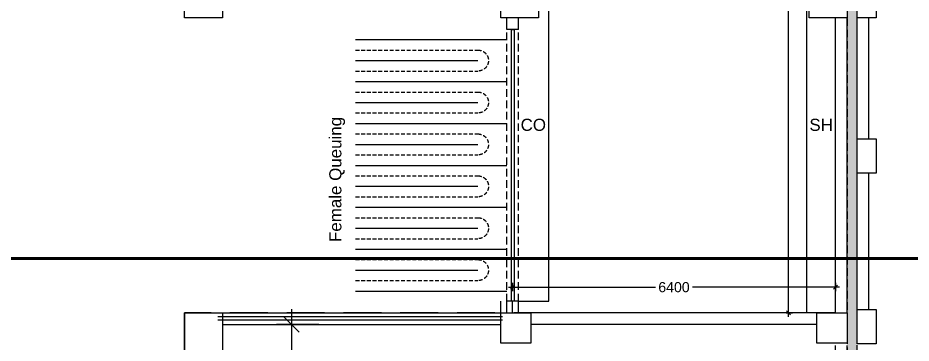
# Model space of a CAD drawing. Extents: x 6345096 to 6738923, y -6490958 to -6305885.
# Drawn here: x 6590415 to 6608120, y -6433404 to -6426959 of the extents above; entities that cross this region are included whole.
import ezdxf
from ezdxf.enums import TextEntityAlignment as Align

# ---------------------------------------------------------------- set-up
doc = ezdxf.new("R2010")
doc.units = 0
doc.header["$LTSCALE"] = 600
doc.header["$MEASUREMENT"] = 0
doc.header["$PDMODE"] = 35
for name, pattern in [('DASHED', [0.75, 0.5, -0.25]), ('HIDDEN', [0.375, 0.25, -0.125]), ('HIDDEN2', [0.1875, 0.125, -0.0625])]:
    doc.linetypes.add(name, pattern=pattern)
doc.layers.get('0').update_dxf_attribs({"linetype": 'CONTINUOUS'})
doc.layers.get('Defpoints').update_dxf_attribs({"linetype": 'CONTINUOUS'})
for name, color, linetype in [('Counter', 7, 'CONTINUOUS'), ('DIMEN', 5, 'CONTINUOUS'), ('Duct', 8, 'CONTINUOUS'), ('Exp.Joint', 104, 'CONTINUOUS'), ('FURN', 32, 'CONTINUOUS'), ('furniture', 33, 'CONTINUOUS'), ('HS', 251, 'CONTINUOUS'), ('LA-column', 3, 'CONTINUOUS'), ('Railing', 21, 'CONTINUOUS'), ('Sections', 10, 'CONTINUOUS'), ('Shleves', 7, 'CONTINUOUS'), ('Walls', 7, 'CONTINUOUS'), ('WIN', 151, 'CONTINUOUS'), ('Working Dim', 5, 'CONTINUOUS')]:
    doc.layers.add(name, color=color, linetype=linetype)
doc.styles.add('ari', font='arial.ttf')
doc.styles.add('ARIAL', font='arial.ttf')
doc.styles.get("Standard").update_dxf_attribs({"font": 'romans.shx'})
doc.linetypes.add('FENCELINE1', pattern='A,0.25,-0.1,[133,ltypeshp.shx,S=0.1,R=0,X=-0.1,Y=0],-0.1,1', length=1.45)
doc.dimstyles.new('int. dim', dxfattribs={"dimtxt": 200, "dimasz": 80, "dimexe": 80, "dimexo": 0, "dimgap": 70, "dimtad": 0, "dimdec": 0, "dimzin": 12, "dimdsep": 46, "dimtxsty": 'ari', "dimblk": 'OBLIQUE', "dimcen": 2, "dimdle": 80, "dimclrd": 256, "dimclre": 256, "dimclrt": 6, "dimadec": 0, "dimazin": 0, "dimtfac": 1, "dimtdec": 0, "dimtix": 1, "dimtmove": 2, "dimatfit": 3, "dimfxl": 1, "dimtolj": 1, "dimtzin": 0, "dimlwd": -1, "dimlwe": -1, "dimarcsym": 0})
doc.dimstyles.new('STANDARD$0', dxfattribs={"dimscale": 0, "dimtxt": 150, "dimasz": 125, "dimexe": 0.75, "dimexo": 1, "dimgap": 25, "dimtad": 1, "dimdec": 0, "dimdsep": 46, "dimtxsty": 'Standard', "dimblk1": 'DOT', "dimblk2": 'DOT', "dimsah": 1, "dimcen": 2.5, "dimclrd": 1, "dimclre": 1, "dimclrt": 3, "dimadec": 0, "dimazin": 0, "dimtfac": 1, "dimtdec": 0, "dimtmove": 0, "dimatfit": 3, "dimldrblk": 'DOT', "dimfxl": 1, "dimtolj": 1, "dimtzin": 0, "dimarcsym": 0})

# ---------------------------------------------------------------- blocks, each defined once
blk = doc.blocks.new('_Oblique')
at = {"color": 0, "linetype": 'ByBlock', "lineweight": -2}
blk.add_line((-0.5, -0.5), (0.5, 0.5), dxfattribs=at)
blk = doc.blocks.new('*D1190')
at = {"layer": 'Defpoints', "color": 0, "transparency": 16777216}
for p in [(6595839.263295476, -6433033.86828221), (6596380.416811123, -6433033.86828221, 23.96812569943722), (6596380.407108689, -6440718.816254204, 10.18907017673033)]:
    blk.add_point(p, dxfattribs=at)
at = {"layer": 'DIMEN', "color": 8, "transparency": 16777216}
for p, q in [((6595839.263295476, -6432733.86828221), (6595839.263295476, -6435943.725624278)), ((6596380.416811123, -6433033.86828221), (6595539.263295476, -6433033.86828221)), ((6595839.263295476, -6441018.816254204), (6595839.263295476, -6437808.958912136)), ((6596380.407108689, -6440718.816254204), (6595539.263295476, -6440718.816254204))]:
    blk.add_line(p, q, dxfattribs=at)
at = {"layer": 'DIMEN', "color": 8, "transparency": 16777216, "xscale": 300, "yscale": 300, "zscale": 300}
for p, rotation in [((6595839.263295476, -6433033.86828221), 90), ((6595839.263295476, -6440718.816254204), 270)]:
    blk.add_blockref('_Oblique', p, dxfattribs=dict(at, rotation=rotation))
at = {"layer": 'DIMEN', "color": 7, "transparency": 16777216, "insert": (6595839.263295478, -6436876.342268205), "char_height": 500, "attachment_point": 5, "rotation": 90, "style": 'ari'}
blk.add_mtext('\\A1;7.68m', dxfattribs=at)
blk = doc.blocks.new('*D1786')
at = {"layer": 'Defpoints', "color": 0, "transparency": 16777216}
for p in [(6600219.283838785, -6432210.888597718), (6606619.514948502, -6432210.896678164), (6606619.514948502, -6432295.83192281)]:
    blk.add_point(p, dxfattribs=at)
at = {"layer": 'Working Dim', "transparency": 16777216}
for p, q in [((6600139.283838785, -6432295.83192281), (6603050.559011652, -6432295.83192281)), ((6600219.283838785, -6432210.888597718), (6600219.283838785, -6432375.83192281)), ((6606699.514948502, -6432295.83192281), (6603788.239775636, -6432295.83192281)), ((6606619.514948502, -6432210.896678164), (6606619.514948502, -6432375.83192281))]:
    blk.add_line(p, q, dxfattribs=at)
at = {"layer": 'Working Dim', "transparency": 16777216, "xscale": 80, "yscale": 80, "zscale": 80, "rotation": 180}
blk.add_blockref('_Oblique', (6600219.283838785, -6432295.83192281), dxfattribs=at)
at = {"layer": 'Working Dim', "transparency": 16777216, "xscale": 80, "yscale": 80, "zscale": 80}
blk.add_blockref('_Oblique', (6606619.514948502, -6432295.83192281), dxfattribs=at)
at = {"layer": 'Working Dim', "color": 6, "transparency": 16777216, "insert": (6603419.399393644, -6432295.83192281), "char_height": 200, "attachment_point": 5, "style": 'ari'}
blk.add_mtext('\\A1;6400', dxfattribs=at)
blk = doc.blocks.new('*D2045')
at = {"layer": 'Defpoints', "color": 0, "transparency": 16777216}
for p in [(6606019.324834096, -6419273.738595529), (6605641.900815592, -6432803.847720953, 5.322045431205879), (6605690.963777621, -6432803.847720953)]:
    blk.add_point(p, dxfattribs=at)
at = {"layer": 'Working Dim', "transparency": 16777216}
for p, q in [((6605690.963777621, -6419193.738595529), (6605690.963777621, -6425602.217442008)), ((6606019.324834096, -6419273.738595529), (6605610.963777621, -6419273.738595529)), ((6605690.963777621, -6432883.847720953), (6605690.963777621, -6426475.368874477)), ((6605641.900815592, -6432803.847720953), (6605770.963777621, -6432803.847720953))]:
    blk.add_line(p, q, dxfattribs=at)
at = {"layer": 'Working Dim', "transparency": 16777216, "xscale": 80, "yscale": 80, "zscale": 80}
for p, rotation in [((6605690.963777621, -6419273.738595529), 90), ((6605690.963777621, -6432803.847720953), 270)]:
    blk.add_blockref('_Oblique', p, dxfattribs=dict(at, rotation=rotation))
at = {"layer": 'Working Dim', "color": 6, "transparency": 16777216, "insert": (6605690.963777621, -6426038.793158241), "char_height": 200, "attachment_point": 5, "rotation": 90, "style": 'ari'}
blk.add_mtext('\\A1;13530', dxfattribs=at)
blk = doc.blocks.new('A$C3CEA6530')
at = {"layer": 'Duct', "color": 8, "linetype": 'HIDDEN2'}
for p, q in [((3000.296350488439, 622.7953468365595, -28.2571569353168), (577.5405335882679, 622.7953468365595, -28.2571569353168)), ((3000.296350488439, 207.5984489442781, -28.2571569353168), (577.5405335882679, 207.5984489433467, -28.2571569353168))]:
    blk.add_line(p, q, dxfattribs=at)
blk.add_arc((574.4394759414718, 415.1968978904188, -28.2571569353168), 207.6216090962803, 89.14419253906632, 270.8558074609337, dxfattribs=at)
at = {"layer": 'furniture', "color": 201, "linetype": 'FENCELINE1', "ltscale": 0.75}
for p, q in [((3000.295862810686, 830.3937957845628), (0, 830.3937957836315)), ((3000.296350488439, 415.1968978922814, -31.35821485652956), (577.5405335882679, 415.1968978913501, -31.35821485652956)), ((3000.295862810686, 0), (0, 9.313225746154785e-10))]:
    blk.add_line(p, q, dxfattribs=at)
blk = doc.blocks.new('A$C2CD672AE')
at = {"layer": 'Railing', "color": 8, "linetype": 'HIDDEN'}
for points in [[(69700.30878504086, 23538.09820032399), (64060.27125148848, 23538.10570835695)], [(69700.30900324602, 23472.01417121105), (64060.27145917248, 23472.021679244)]]:
    blk.add_lwpolyline(points, dxfattribs=at)
at = {"layer": 'Walls', "color": 8, "linetype": 'HIDDEN'}
for p, q in [((76300.14877499081, 23620.03216602933), (76300.14792185184, 29465.12130418699)), ((76530.14877498709, 23620.04838437494), (76530.14792183787, 29465.21417613048)), ((76730.14877330698, 27065.11663072743), (76730.14877330698, 29465.17077821121)), ((76960.14877330698, 27065.11663072743), (76960.14877330698, 29465.14332104754)), ((76730.14877330698, 23685.09910068009), (76730.14877330698, 26385.08030047733)), ((76960.14877330698, 23685.09910068009), (76960.14877330698, 26385.08030047733)), ((76300.14877330419, 16075.02747225855), (76300.14880134165, 23020.0483843768)), ((76530.14877330419, 16075.02747133002), (76530.14880134165, 23020.0483843768))]:
    blk.add_line(p, q, dxfattribs=at)
for points in [[(64150.05773830414, 23620.03297444712), (69669.91692363098, 23620.0399434045)], [(75930.08572731912, 23620.03279115632), (70265.04836677574, 23620.0399434045)], [(64150.05773830414, 23390.03297444712), (69669.91721401177, 23390.0399434045)], [(75930.08543693833, 23390.03279115632), (70265.04807639495, 23390.0399434045)]]:
    blk.add_lwpolyline(points, dxfattribs=at)

msp = doc.modelspace()

# ---------------------------------------------------------------- hatches: boundary and pattern name
at = {"layer": 'Exp.Joint', "linetype": 'HIDDEN'}
msp.add_hatch(color=256, dxfattribs=at).paths.add_polyline_path([(6607049.529522467, -6334493.662340287), (6606849.529482402, -6334493.662340287), (6606849.529482402, -6455196.234028735), (6607049.529522467, -6455196.234028735)])

# ---------------------------------------------------------------- linework, layer by layer
at = {"layer": 'Duct', "color": 8, "linetype": 'HIDDEN2', "ltscale": 10}
for p, q in [((6606619.267526452, -6432803.869808303, 23.96812569959632), (6593719.438439433, -6432803.853078999, 23.96812569959632)), ((6593719.438439433, -6432818.871097893, 10.18907017673033), (6593719.438439433, -6440948.801071751, 10.18907017673033))]:
    msp.add_line(p, q, dxfattribs=at)
at = {"layer": 'Exp.Joint', "linetype": 'HIDDEN', "elevation": -11180.97959113293}
msp.add_lwpolyline([(6607049.529522467, -6334493.662340287), (6606849.529482402, -6334493.662340287), (6606849.529482402, -6455196.234028735), (6607049.529522467, -6455196.234028735)], close=True, dxfattribs=at)
at = {"layer": 'furniture', "color": 30, "linetype": 'Continuous'}
for p, q in [((6600939.090786423, -6432573.853589954, 1.077935878160133), (6600939.090786421, -6419273.740566936)), ((6600339.090786422, -6432573.853589954, 1.077935878160133), (6600939.090786422, -6432573.853589954, 1.077935878160133))]:
    msp.add_line(p, q, dxfattribs=at)
at = {"layer": 'LA-column', "color": 2}
for points, elevation in [([(6594469.531564176, -6426958.6877982), (6593719.531564176, -6426958.6877982), (6593719.531564176, -6426208.6877982), (6594469.531564176, -6426208.6877982)], 18.83706787245865), ([(6600734.539127506, -6426958.6877982), (6599984.539127506, -6426958.6877982), (6599984.539127506, -6426208.6877982), (6600734.539127506, -6426208.6877982)], 4.100008517774768), ([(6607049.529549386, -6426278.740229918), (6607429.529549386, -6426278.740229918), (6607429.529549386, -6426958.776560167), (6607049.529549386, -6426958.731196159)], -3.72998863140856), ([(6607049.529549386, -6429358.803104768), (6607429.529549386, -6429358.803104768), (6607429.529549386, -6430038.839435019), (6607049.529549386, -6430038.794071009)], 5.131057828139092), ([(6594469.531564176, -6433553.853589954), (6593719.531564176, -6433553.853589954), (6593719.531564176, -6432803.853589954), (6594469.531564176, -6432803.853589954)], 18.83706787246047), ([(6600584.539127506, -6433403.853589954), (6599984.539127506, -6433403.853589954), (6599984.539127506, -6432803.853589954), (6600584.539127506, -6432803.853589954)], 4.100008517774768), ([(6606849.529474426, -6433403.853589954), (6606249.529474426, -6433403.853589954), (6606249.529474426, -6432803.853589954), (6606849.529474426, -6432803.853589954)], 5.131057828137273), ([(6607049.529696282, -6432738.820634816), (6607429.529696282, -6432738.820634816), (6607429.529696282, -6433418.856965065), (6607049.529696282, -6433418.811601058)], 0.3948342048570339)]:
    msp.add_lwpolyline(points, close=True, dxfattribs=dict(at, elevation=elevation))
msp.add_lwpolyline([(6606849.529474426, -6426958.6877982), (6606099.529474426, -6426958.6877982), (6606099.529474426, -6426208.6877982), (6606849.529474426, -6426208.6877982)], close=True, dxfattribs=at)
at = {"layer": 'Railing', "linetype": 'Continuous'}
for points in [[(6600019.68948617, -6432885.803774008), (6594379.651952618, -6432885.796265975)], [(6600019.689704375, -6432951.887803121), (6594379.652160302, -6432951.880295088)]]:
    msp.add_lwpolyline(points, dxfattribs=at)
at = {"layer": 'Sections', "linetype": 'DASHED', "lineweight": 0, "ltscale": 2, "const_width": 60, "flags": 128}
msp.add_lwpolyline([(6654551.251844376, -6431729.833381938), (6655099.119948206, -6430597.180286972), (6655099.119948206, -6431729.833381938), (6529675.592082574, -6431729.833381938), (6529675.592082574, -6430597.180286972), (6530223.460186406, -6431729.833381938)], dxfattribs=at)
at = {"layer": 'Shleves'}
msp.add_line((6606049.532304716, -6432803.853265188), (6606049.530329886, -6419273.739577669), dxfattribs=at)
at = {"layer": 'Walls', "color": 7}
for p, q in [((6600109.650767528, -6427188.6877982), (6600109.650767529, -6426958.687798201)), ((6600339.090786421, -6427188.6877982), (6600339.090786421, -6426958.687798201)), ((6600339.09078642, -6427188.687798201), (6600109.650767528, -6427188.687798201)), ((6599989.29762476, -6432803.862030927), (6599989.297624761, -6432573.862030927)), ((6600109.650767531, -6432803.853589954, 1.077935878160133), (6600109.65076753, -6432573.853589953, 1.077935878160133)), ((6600339.090786422, -6432573.853589954, 1.077935878160133), (6600109.65076753, -6432573.853589954, 1.077935878160133)), ((6600218.737643652, -6432803.862030927), (6600218.737643652, -6432573.862030927)), ((6600339.090786422, -6432803.853589954, 1.077935878160133), (6600339.090786422, -6432573.853589954, 1.077935878160133))]:
    msp.add_line(p, q, dxfattribs=at)
at = {"layer": 'Walls', "linetype": 'Continuous'}
for p, q in [((6606619.52947612, -6432803.869808302), (6606619.528622981, -6426958.780670145)), ((6606849.529476116, -6432803.853589957), (6606849.528622967, -6426958.687798201)), ((6607049.529474436, -6429358.785343604), (6607049.529474436, -6426958.73119612)), ((6607279.529474436, -6429358.785343604), (6607279.529474436, -6426958.758653284)), ((6607049.529474436, -6432738.802873651), (6607049.529474436, -6430038.821673854)), ((6607279.529474436, -6432738.802873651), (6607279.529474436, -6430038.821673854))]:
    msp.add_line(p, q, dxfattribs=at)
at = {"layer": 'Walls', "color": 8, "linetype": 'HIDDEN'}
for p, q in [((6600109.65076753, -6432573.853589953, 1.077935878160133), (6600109.650767528, -6427188.687798201)), ((6600339.090786422, -6432573.853589953, 1.077935877927302), (6600339.09078642, -6427188.687798201))]:
    msp.add_line(p, q, dxfattribs=at)
at = {"layer": 'Walls', "linetype": 'Continuous'}
for points in [[(6594469.438439433, -6432803.868999884), (6599989.29762476, -6432803.862030927)], [(6606249.466428448, -6432803.869183175), (6600584.429067905, -6432803.862030927)], [(6594469.438439433, -6433033.868999884), (6599989.297915141, -6433033.862030927)], [(6606249.466138068, -6433033.869183175), (6600584.428777524, -6433033.862030927)]]:
    msp.add_lwpolyline(points, dxfattribs=at)
at = {"layer": 'WIN', "elevation": 2.328306436538696e-10}
msp.add_lwpolyline([(6600249.370776975, -6432573.853589954), (6600199.370776975, -6432573.853589954), (6600199.370776974, -6427188.687798201), (6600249.370776974, -6427188.687798201)], close=True, dxfattribs=at)

# ---------------------------------------------------------------- block references
at = {"layer": 'FURN', "xscale": -1}
for p in [(6600109.650767533, -6428220.483102512, 0.5389679389627418), (6600109.650767533, -6429050.876898294, 0.5389679389627418), (6600109.650767533, -6429881.270694077, 0.5389679389627418), (6600109.650767533, -6430711.66448986, 0.5389679389627418), (6600109.650767532, -6431542.058285642, 0.5389679389627418), (6600109.650767532, -6432372.452081425, 0.5389679389627418)]:
    msp.add_blockref('A$C3CEA6530', p, dxfattribs=at)
at = {"layer": 'HS'}
msp.add_blockref('A$C2CD672AE', (6530319.293676683, -6456423.901974331, 8.170450900891314), dxfattribs=at)

# ---------------------------------------------------------------- texts
at = {"layer": 'Counter', "color": 10, "style": 'ARIAL'}
for s, p in [('CO', (6600379.697944565, -6429197.705947924, -4.950346974218229)), ('SH', (6606103.095900953, -6429197.705118817, -4.950346974132066))]:
    msp.add_text(s, height=240, dxfattribs=at).set_placement(p)
at = {"layer": 'furniture', "color": 201, "linetype": 'FENCELINE1', "ltscale": 0.75, "style": 'ARIAL'}
msp.add_text('Female Queuing ', height=240, rotation=90, dxfattribs=at).set_placement((6596827.186534643, -6430113.593552915, 33.47630476773028), align=Align.CENTER)

# ---------------------------------------------------------------- dimensions: what is measured, and where the dimension line sits
at = {"layer": 'DIMEN'}
dim = msp.add_linear_dim(base=(6595839.263295476, -6433033.86828221), p1=(6596380.407108689, -6440718.816254204, 10.18907017673033), p2=(6596380.416811123, -6433033.86828221, 23.96812569943722), angle=90, dimstyle='STANDARD$0', override={"dimscale": 1, "dimtxt": 500, "dimasz": 300, "dimexe": 300, "dimexo": 0, "dimgap": 1, "dimtad": 0, "dimdec": 2, "dimlfac": 0.001, "dimzin": 0, "dimpost": 'm', "dimtxsty": 'ari', "dimblk1": 'Oblique', "dimblk2": 'Oblique', "dimcen": 0, "dimdle": 300, "dimclrd": 8, "dimclre": 8, "dimclrt": 7, "dimadec": 2, "dimtdec": 2, "dimtmove": 2, "dimfxl": 0.75, "dimfrac": 1, "dimlwd": 65535, "dimlwe": 65535}, dxfattribs=at)
dim.commit()
dim.dimension.update_dxf_attribs({"geometry": '*D1190', "text_midpoint": (6595839.263295478, -6436876.342268205)})
at = {"layer": 'Working Dim', "color": 6}
dim = msp.add_linear_dim(base=(6605690.963777621, -6432803.847720953), p1=(6606019.324834096, -6419273.738595529), p2=(6605641.900815592, -6432803.847720953, 5.322045431205879), angle=90, dimstyle='int. dim', override={"dimtxt": 200, "dimarcsym": 1}, dxfattribs=at)
dim.commit()
dim.dimension.update_dxf_attribs({"geometry": '*D2045', "text_midpoint": (6605690.963777621, -6426038.793158241), "dimtype": 160})
dim = msp.add_linear_dim(base=(6606619.514948502, -6432295.83192281, 23.96812569959366), p1=(6600219.283838785, -6432210.888597718, 23.96812569958925), p2=(6606619.514948502, -6432210.896678164, 23.96812569990103), angle=180, dimstyle='int. dim', override={"dimtxt": 200, "dimarcsym": 1}, dxfattribs=at)
dim.commit()
dim.dimension.update_dxf_attribs({"geometry": '*D1786', "text_midpoint": (6603419.399393644, -6432295.83192281, 23.96812569959366)})

doc.saveas('drawing.dxf')
